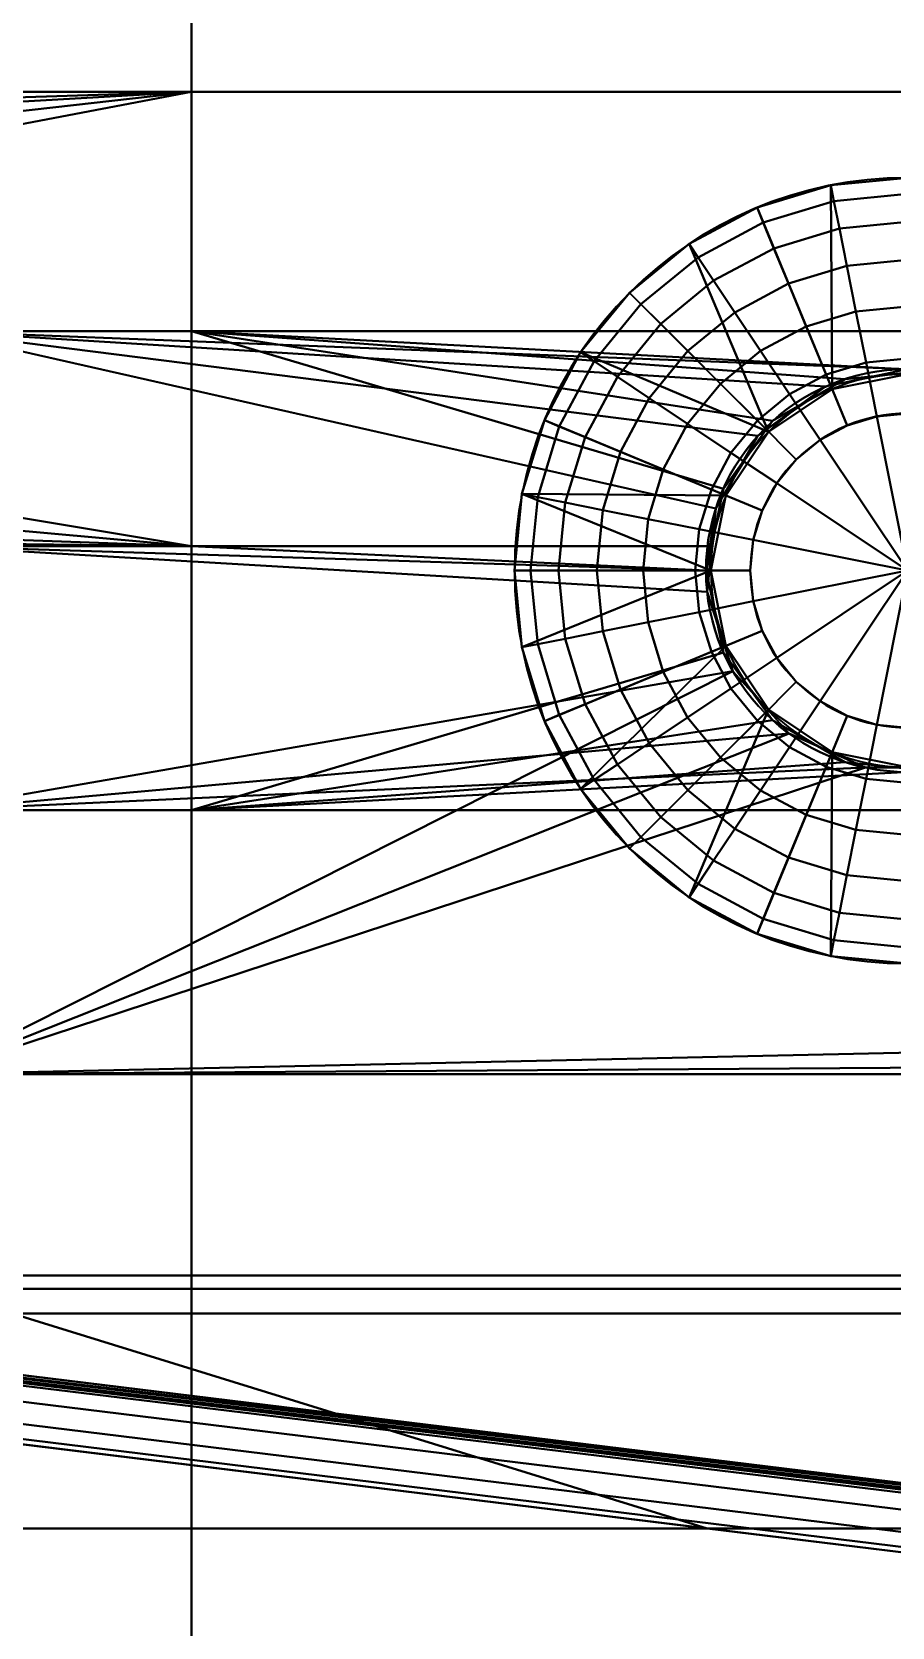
# Model space of a CAD drawing. Header units: millimetres. Extents: x 516 to 946, y 0 to 190.
# Drawn here: x 638.16 to 646.92, y 153.1 to 169.33 of the extents above; entities that cross this region are included whole.
import ezdxf

# ---------------------------------------------------------------- set-up
doc = ezdxf.new("R2010")
doc.units = ezdxf.units.MM
doc.layers.add('1', color=7, linetype='Continuous', true_color=0xffffff)

# ---------------------------------------------------------------- blocks, each defined once
blk = doc.blocks.new('UG_SURFACE_001')
at = {"layer": '1', "color": 252, "linetype": 'Continuous', "lineweight": 35}
for points in [[(124.23677, 171.163097, 3.5), (101.811022, 171.163097, 3.5), (101.811022, 168.725714, 3.5), (124.23677, 168.725714, 3.5)], [(124.23677, 168.725714, 1.5), (101.811022, 168.725714, 1.5), (101.811022, 171.163097, 1.5), (124.23677, 171.163097, 1.5)], [(141.220301, 171.163097, 3.5), (124.23677, 171.163097, 3.5), (124.23677, 168.725714, 3.5), (141.220301, 168.725714, 3.5)], [(141.220301, 168.725714, 1.5), (124.23677, 168.725714, 1.5), (124.23677, 171.163097, 1.5), (141.220301, 171.163097, 1.5)], [(111.886904, 168.327093, 3.5), (124.23677, 168.725714, 3.5), (101.811022, 168.725714, 3.5)], [(101.811022, 168.725714, 1.5), (124.23677, 168.725714, 1.5), (111.886904, 168.327093, 1.5)], [(124.23677, 168.725714, 3.5), (111.886904, 168.327093, 3.5), (112.697624, 168.063685, 3.5)], [(112.697624, 168.063685, 1.5), (111.886904, 168.327093, 1.5), (124.23677, 168.725714, 1.5)], [(112.697624, 168.063685, 3.5), (113.331109, 167.493284, 3.5), (124.23677, 168.725714, 3.5)], [(124.23677, 168.725714, 1.5), (113.331109, 167.493284, 1.5), (112.697624, 168.063685, 1.5)], [(124.23677, 168.725714, 3.5), (113.331109, 167.493284, 3.5), (113.677822, 166.714549, 3.5)], [(113.677822, 166.714549, 1.5), (113.331109, 167.493284, 1.5), (124.23677, 168.725714, 1.5)], [(113.677822, 166.714549, 3.5), (113.677822, 166.288331, 3.5), (124.23677, 166.288331, 3.5), (124.23677, 168.725714, 3.5)], [(124.23677, 168.725714, 1.5), (124.23677, 166.288331, 1.5), (113.722622, 166.288331, 1.5), (113.677822, 166.714549, 1.5)], [(141.220301, 168.725714, 3.5), (124.23677, 168.725714, 3.5), (124.23677, 166.288331, 3.5), (141.220301, 166.288331, 3.5)], [(141.220301, 166.288331, 1.5), (124.23677, 166.288331, 1.5), (124.23677, 168.725714, 1.5), (141.220301, 168.725714, 1.5)], [(124.23677, 164.100945, 3.5), (124.23677, 166.288331, 3.5), (113.677822, 166.288331, 3.5), (113.677822, 165.862113, 3.5)], [(113.677822, 165.862113, 1.5), (113.722622, 166.288331, 1.5), (124.23677, 166.288331, 1.5), (124.23677, 164.100945, 1.5)], [(124.23677, 166.288331, 3.5), (130.890056, 165.800601, 3.5), (131.737828, 165.88971, 3.5)], [(124.23677, 166.288331, 3.5), (130.151823, 165.374383, 3.5), (130.890056, 165.800601, 3.5)], [(124.23677, 166.288331, 3.5), (124.23677, 164.100945, 3.5), (129.52669, 164.100945, 3.5), (129.650772, 164.684743, 3.5)], [(129.650772, 164.684743, 3.5), (130.151823, 165.374383, 3.5), (124.23677, 166.288331, 3.5)], [(131.737828, 165.88971, 3.5), (141.220301, 166.288331, 3.5), (124.23677, 166.288331, 3.5)], [(124.23677, 166.288331, 1.5), (141.220301, 166.288331, 1.5), (131.737828, 165.88971, 1.5)], [(124.23677, 166.288331, 1.5), (130.151823, 165.374383, 1.5), (129.650772, 164.684743, 1.5)], [(131.737828, 165.88971, 1.5), (130.890056, 165.800601, 1.5), (124.23677, 166.288331, 1.5)], [(130.890056, 165.800601, 1.5), (130.151823, 165.374383, 1.5), (124.23677, 166.288331, 1.5)], [(129.650772, 164.684743, 1.5), (129.52669, 164.100945, 1.5), (124.23677, 164.100945, 1.5), (124.23677, 166.288331, 1.5)], [(124.23677, 164.100945, 3.5), (113.677822, 165.862113, 3.5), (113.331109, 165.083364, 3.5)], [(124.23677, 164.100945, 1.5), (113.331109, 165.083364, 1.5), (113.677822, 165.862113, 1.5)], [(130.890056, 165.800601, 1.5), (130.890056, 165.800601, 3.5), (130.151823, 165.374383, 3.5), (130.151823, 165.374383, 1.5)], [(131.737828, 165.88971, 1.5), (131.737828, 165.88971, 3.5), (130.890056, 165.800601, 3.5), (130.890056, 165.800601, 1.5)], [(130.151823, 165.374383, 1.5), (130.151823, 165.374383, 3.5), (129.650772, 164.684743, 3.5), (129.650772, 164.684743, 1.5)], [(124.23677, 164.100945, 3.5), (113.331109, 165.083364, 3.5), (112.697624, 164.512977, 3.5)], [(112.697624, 164.512977, 1.5), (113.331109, 165.083364, 1.5), (124.23677, 164.100945, 1.5)], [(129.52669, 164.100945, 1.5), (129.650772, 164.684743, 1.5), (129.650772, 164.684743, 3.5), (129.52669, 164.100945, 3.5)], [(112.697624, 164.512977, 3.5), (111.886904, 164.249554, 3.5), (124.23677, 164.100945, 3.5)], [(124.23677, 164.100945, 1.5), (111.886904, 164.249554, 1.5), (112.697624, 164.512977, 1.5)], [(101.811022, 164.100945, 3.5), (124.23677, 164.100945, 3.5), (111.886904, 164.249554, 3.5)], [(111.886904, 164.249554, 1.5), (124.23677, 164.100945, 1.5), (101.811022, 164.100945, 1.5)], [(124.23677, 164.100945, 3.5), (101.811022, 164.100945, 3.5), (101.811022, 161.41355, 3.5), (124.23677, 161.41355, 3.5)], [(124.23677, 161.41355, 1.5), (101.811022, 161.41355, 1.5), (101.811022, 164.100945, 1.5), (124.23677, 164.100945, 1.5)], [(124.23677, 164.100945, 3.5), (124.23677, 161.41355, 3.5), (129.650772, 163.017124, 3.5), (129.473552, 163.850933, 3.5)], [(129.473552, 163.850933, 3.5), (129.52669, 164.100945, 3.5), (124.23677, 164.100945, 3.5)], [(124.23677, 164.100945, 1.5), (129.52669, 164.100945, 1.5), (129.473552, 163.850933, 1.5)], [(129.473552, 163.850933, 1.5), (129.650772, 163.017124, 1.5), (124.23677, 161.41355, 1.5), (124.23677, 164.100945, 1.5)], [(129.52669, 164.100945, 3.5), (129.473552, 163.850933, 3.5), (129.473552, 163.850933, 1.5), (129.52669, 164.100945, 1.5)], [(129.473552, 163.850933, 1.5), (129.473552, 163.850933, 3.5), (129.650772, 163.017124, 3.5), (129.650772, 163.017124, 1.5)], [(130.151823, 162.327498, 3.5), (129.650772, 163.017124, 3.5), (124.23677, 161.41355, 3.5)], [(124.23677, 161.41355, 1.5), (129.650772, 163.017124, 1.5), (130.151823, 162.327498, 1.5)], [(129.650772, 163.017124, 1.5), (129.650772, 163.017124, 3.5), (130.151823, 162.327498, 3.5), (130.151823, 162.327498, 1.5)], [(130.890056, 161.90128, 3.5), (130.151823, 162.327498, 3.5), (124.23677, 161.41355, 3.5)], [(124.23677, 161.41355, 1.5), (130.151823, 162.327498, 1.5), (130.890056, 161.90128, 1.5)], [(130.151823, 162.327498, 1.5), (130.151823, 162.327498, 3.5), (130.890056, 161.90128, 3.5), (130.890056, 161.90128, 1.5)], [(131.737828, 161.812171, 3.5), (130.890056, 161.90128, 3.5), (124.23677, 161.41355, 3.5)], [(124.23677, 161.41355, 1.5), (130.890056, 161.90128, 1.5), (131.737828, 161.812171, 1.5)], [(130.890056, 161.90128, 1.5), (130.890056, 161.90128, 3.5), (131.737828, 161.812171, 3.5), (131.737828, 161.812171, 1.5)], [(124.23677, 161.41355, 3.5), (141.220301, 161.41355, 3.5), (131.737828, 161.812171, 3.5)], [(131.737828, 161.812171, 1.5), (141.220301, 161.41355, 1.5), (124.23677, 161.41355, 1.5)], [(124.23677, 161.41355, 3.5), (101.811022, 161.41355, 3.5), (101.811022, 156.675711, 3.5), (124.23677, 156.675711, 3.5)], [(124.23677, 156.675711, 1.5), (101.811022, 156.675711, 1.5), (101.811022, 161.41355, 1.5), (124.23677, 161.41355, 1.5)], [(141.220301, 161.41355, 3.5), (124.23677, 161.41355, 3.5), (124.23677, 156.675711, 3.5), (141.220301, 156.675711, 3.5)], [(141.220301, 156.675711, 1.5), (124.23677, 156.675711, 1.5), (124.23677, 161.41355, 1.5), (141.220301, 161.41355, 1.5)], [(124.23677, 156.675711, 3.5), (101.811022, 156.675711, 3.5), (101.811022, 156.288326, 3.5), (124.23677, 156.288326, 3.5)], [(124.23677, 156.288326, 1.5), (101.811022, 156.288326, 1.5), (101.811022, 156.675711, 1.5), (124.23677, 156.675711, 1.5)], [(141.220301, 156.675711, 3.5), (124.23677, 156.675711, 3.5), (124.23677, 156.288326, 3.5), (141.220301, 156.288326, 3.5)], [(141.220301, 156.288326, 1.5), (124.23677, 156.288326, 1.5), (124.23677, 156.675711, 1.5), (141.220301, 156.675711, 1.5)], [(124.23677, 156.288326, 3.5), (101.811022, 156.288326, 3.5), (101.811022, 154.101387, 3.5), (124.23677, 154.101387, 3.5)], [(124.23677, 154.101387, 1.5), (101.811022, 154.101387, 1.5), (101.811022, 156.288326, 1.5), (124.23677, 156.288326, 1.5)], [(141.220301, 156.288326, 3.5), (124.23677, 156.288326, 3.5), (124.23677, 154.101387, 3.5), (141.220301, 154.101387, 3.5)], [(141.220301, 154.101387, 1.5), (124.23677, 154.101387, 1.5), (124.23677, 156.288326, 1.5), (141.220301, 156.288326, 1.5)], [(124.23677, 154.101387, 3.5), (101.811022, 154.101387, 3.5), (101.811022, 151.664004, 3.5), (124.23677, 151.664004, 3.5)], [(124.23677, 151.664004, 1.5), (101.811022, 151.664004, 1.5), (101.811022, 154.101387, 1.5), (124.23677, 154.101387, 1.5)], [(141.220301, 154.101387, 3.5), (124.23677, 154.101387, 3.5), (124.23677, 151.664004, 3.5), (141.220301, 151.664004, 3.5)], [(141.220301, 151.664004, 1.5), (124.23677, 151.664004, 1.5), (124.23677, 154.101387, 1.5), (141.220301, 154.101387, 1.5)]]:
    blk.add_3dface(points, dxfattribs=at)
blk = doc.blocks.new('1стенка_MODEL')
at = {"layer": '1', "color": 252, "linetype": 'Continuous', "lineweight": 35}
blk.add_circle((131.523546, 163.850939, 1.5), 2.05, dxfattribs=at)
at = {"layer": '1', "color": 252, "linetype": 'Continuous', "lineweight": 35, "extrusion": (0, 0, -1)}
blk.add_circle((-131.523546, 163.850939, -3.5), 2.05, dxfattribs=at)
at = {"layer": '1', "color": 252, "linetype": 'Continuous', "lineweight": 35}
blk.add_blockref('UG_SURFACE_001', (0, 0), dxfattribs=at)
blk = doc.blocks.new('UG_SURFACE_002')
at = {"layer": '1', "color": 252, "linetype": 'Continuous', "lineweight": 35}
for points in [[(2.492546, 189.693958, 16.5), (181.150854, 167.757466, 3.5), (173.265159, 168.725714, 3.5)], [(173.265159, 168.725714, 3.5), (161.549926, 170.164168, 3.5), (2.492546, 189.693958, 16.5)], [(2.492546, 189.693958, 16.5), (201.001778, 165.320083, 3.5), (193.116084, 166.288331, 3.5)], [(193.116084, 166.288331, 3.5), (181.150854, 167.757466, 3.5), (2.492546, 189.693958, 16.5)], [(2.492546, 189.693958, 16.5), (220.852703, 162.882701, 3.5), (210.930929, 164.100945, 3.5)], [(210.930929, 164.100945, 3.5), (201.001778, 165.320083, 3.5), (2.492546, 189.693958, 16.5)], [(2.492546, 189.693958, 16.5), (254.704952, 158.726171, 3.5), (220.852703, 162.882701, 3.5)], [(254.704952, 158.726171, 3.5), (2.492546, 189.693958, 16.5), (7.492546, 189.08003, 21.500001), (414.399207, 139.11818, 21.500001)], [(7.492546, 187.785283, 21.500001), (414.242595, 137.84267, 21.500001), (414.399207, 139.11818, 21.500001), (7.492546, 189.08003, 21.500001)], [(414.242595, 137.84267, 21.500001), (7.489942, 187.724829, 21.497397), (7.488322, 187.517792, 21.440059)], [(414.242595, 137.84267, 21.500001), (7.492546, 187.785283, 21.500001), (7.489942, 187.724829, 21.497397)], [(2.492546, 187.540576, 6.734633), (419.101447, 136.387423, 6.734633), (419.120014, 136.538535, 7.5), (2.492546, 187.693954, 7.5)], [(413.8695, 137.183219, 20.8), (7.697187, 187.054902, 20.8), (2.492546, 187.693954, 7.5), (419.120014, 136.538535, 7.5)], [(2.492546, 187.103763, 6.085787), (419.048607, 135.957107, 6.085787), (419.101447, 136.387423, 6.734633), (2.492546, 187.540576, 6.734633)], [(414.188027, 137.579471, 21.446716), (7.488322, 187.517792, 21.440059), (7.487983, 187.474385, 21.428039)], [(414.188027, 137.579471, 21.446716), (7.487983, 187.474385, 21.428039), (7.521724, 187.286004, 21.291038)], [(7.488322, 187.517792, 21.440059), (414.188027, 137.579471, 21.446716), (414.242595, 137.84267, 21.500001)], [(414.097965, 137.36172, 21.294976), (7.521724, 187.286004, 21.291038), (7.526125, 187.261432, 21.273168)], [(7.521724, 187.286004, 21.291038), (414.097965, 137.36172, 21.294976), (414.188027, 137.579471, 21.446716)], [(414.097965, 137.36172, 21.294976), (7.526125, 187.261432, 21.273168), (7.594966, 187.123388, 21.066504)], [(2.492546, 186.450049, 5.652241), (418.969542, 135.313109, 5.652241), (419.048607, 135.957107, 6.085787), (2.492546, 187.103763, 6.085787)], [(413.986117, 137.222588, 21.067878), (7.594966, 187.123388, 21.066504), (7.599175, 187.114954, 21.053867)], [(7.594966, 187.123388, 21.066504), (413.986117, 137.222588, 21.067878), (414.097965, 137.36172, 21.294976)], [(7.599175, 187.114954, 21.053867), (7.697187, 187.054902, 20.8), (413.8695, 137.183219, 20.8)], [(413.8695, 137.183219, 20.8), (413.986117, 137.222588, 21.067878), (7.599175, 187.114954, 21.053867)], [(418.969542, 135.313109, 5.652241), (2.492546, 186.450049, 5.652241), (201.001778, 161.30507, 5.5), (220.852703, 158.867672, 5.5)], [(2.492546, 186.450049, 5.652241), (178.23121, 164.100945, 5.5), (200.118229, 161.41355, 5.5)], [(2.492546, 186.450049, 5.652241), (161.549926, 166.149139, 5.5), (178.23121, 164.100945, 5.5)], [(200.118229, 161.41355, 5.5), (201.001778, 161.30507, 5.5), (2.492546, 186.450049, 5.652241)], [(2.492546, 186.450049, 5.652241), (141.199008, 168.647915, 5.5), (160.41638, 166.288331, 5.5)], [(2.492546, 186.450049, 5.652241), (121.598087, 171.054617, 5.5), (140.565455, 168.725714, 5.5)], [(140.565455, 168.725714, 5.5), (141.199008, 168.647915, 5.5), (2.492546, 186.450049, 5.652241)], [(160.41638, 166.288331, 5.5), (161.549926, 166.149139, 5.5), (2.492546, 186.450049, 5.652241)], [(161.549926, 168.725714, 3.5), (121.598087, 168.725714, 3.5), (121.598087, 171.163097, 3.5), (153.414235, 171.163097, 3.5)], [(121.598087, 171.054617, 5.5), (121.598087, 168.725714, 5.5), (140.565455, 168.725714, 5.5)], [(411.854982, 119.865932, 5.446716), (7.670435, 169.493556, 5.446716), (7.557361, 169.278637, 5.294975), (411.920667, 119.629063, 5.294975)], [(7.670435, 169.493556, 5.446716), (141.199008, 153.368205, 5.5), (135.227636, 154.101387, 5.5)], [(135.227636, 154.101387, 5.5), (121.598087, 155.774891, 5.5), (7.670435, 169.493556, 5.446716)], [(7.670435, 169.493556, 5.446716), (155.07856, 151.664004, 5.5), (141.199008, 153.368205, 5.5)], [(7.670435, 169.493556, 5.446716), (172.89339, 149.476618, 5.5), (161.549926, 150.869414, 5.5)], [(161.549926, 150.869414, 5.5), (155.07856, 151.664004, 5.5), (7.670435, 169.493556, 5.446716)], [(7.670435, 169.493556, 5.446716), (411.854982, 119.865932, 5.446716), (216.667414, 144.101843, 5.5), (201.001778, 146.025345, 5.5)], [(201.001778, 146.025345, 5.5), (172.89339, 149.476618, 5.5), (7.670435, 169.493556, 5.446716)], [(411.920667, 119.629063, 5.294975), (7.557361, 169.278637, 5.294975), (7.481808, 169.135034, 5.067878), (411.964566, 119.470797, 5.067878)], [(411.964566, 119.470797, 5.067878), (7.481808, 169.135034, 5.067878), (7.455277, 169.084609, 4.8), (411.979973, 119.415216, 4.8)], [(7.455277, 169.084609, 4.8), (129.483774, 154.101387, 3.5), (149.334699, 151.664004, 3.5)], [(149.334699, 151.664004, 3.5), (161.549926, 150.164157, 3.5), (411.979973, 119.415216, 4.8), (7.455277, 169.084609, 4.8)], [(7.455277, 169.084609, 4.8), (121.598087, 155.069634, 3.5), (129.483774, 154.101387, 3.5)], [(121.598087, 168.725714, 3.5), (161.549926, 168.725714, 3.5), (161.549926, 166.288331, 3.5), (121.598087, 166.288331, 3.5)], [(140.565455, 168.725714, 5.5), (121.598087, 168.725714, 5.5), (121.598087, 166.288331, 5.5), (141.199008, 166.288331, 5.5)], [(121.598087, 166.288331, 3.5), (130.0001, 165.22266, 3.5), (129.573882, 164.484426, 3.5)], [(131.52355, 165.900946, 3.5), (121.598087, 166.288331, 3.5), (161.549926, 166.288331, 3.5)], [(121.598087, 166.288331, 3.5), (130.68974, 165.723711, 3.5), (130.0001, 165.22266, 3.5)], [(131.52355, 165.900946, 3.5), (130.68974, 165.723711, 3.5), (121.598087, 166.288331, 3.5)], [(129.573882, 164.484426, 3.5), (129.513144, 164.100945, 3.5), (121.598087, 164.100945, 3.5), (121.598087, 166.288331, 3.5)], [(121.598087, 166.288331, 5.5), (130.68974, 165.723711, 5.5), (131.52355, 165.900946, 5.5)], [(131.52355, 165.900946, 5.5), (141.199008, 166.288331, 5.5), (121.598087, 166.288331, 5.5)], [(121.598087, 166.288331, 5.5), (129.573882, 164.484426, 5.5), (130.0001, 165.22266, 5.5)], [(130.0001, 165.22266, 5.5), (130.68974, 165.723711, 5.5), (121.598087, 166.288331, 5.5)], [(121.598087, 166.288331, 5.5), (121.598087, 164.100945, 5.5), (129.533574, 164.100945, 5.5), (129.573882, 164.484426, 5.5)], [(131.52355, 165.900946, 3.5), (131.52355, 165.900946, 5.5), (130.68974, 165.723711, 5.5), (130.68974, 165.723711, 3.5)], [(130.68974, 165.723711, 3.5), (130.68974, 165.723711, 5.5), (130.0001, 165.22266, 5.5), (130.0001, 165.22266, 3.5)], [(130.0001, 165.22266, 3.5), (130.0001, 165.22266, 5.5), (129.573882, 164.484426, 5.5), (129.573882, 164.484426, 3.5)], [(129.533574, 164.100945, 5.5), (129.513144, 164.100945, 3.5), (129.573882, 164.484426, 3.5)], [(129.573882, 164.484426, 3.5), (129.573882, 164.484426, 5.5), (129.533574, 164.100945, 5.5)], [(121.598087, 164.100945, 3.5), (129.513144, 164.100945, 3.5), (129.473552, 163.850933, 3.5)], [(129.473552, 163.850933, 3.5), (129.484773, 163.636655, 3.5), (121.598087, 164.100945, 3.5)], [(129.484773, 163.636655, 3.5), (129.748195, 162.825942, 3.5), (121.598087, 158.726171, 3.5), (121.598087, 164.100945, 3.5)], [(129.748195, 162.825942, 5.5), (129.484773, 163.636655, 5.5), (121.598087, 164.100945, 5.5), (121.598087, 161.41355, 5.5)], [(129.484773, 163.636655, 5.5), (129.533574, 164.100945, 5.5), (121.598087, 164.100945, 5.5)], [(129.533574, 164.100945, 5.5), (129.484773, 163.636655, 5.5), (129.473552, 163.850933, 3.5)], [(129.473552, 163.850933, 3.5), (129.513144, 164.100945, 3.5), (129.533574, 164.100945, 5.5)], [(129.484773, 163.636655, 5.5), (129.484773, 163.636655, 3.5), (129.473552, 163.850933, 3.5)], [(129.484773, 163.636655, 3.5), (129.484773, 163.636655, 5.5), (129.748195, 162.825942, 5.5), (129.748195, 162.825942, 3.5)], [(129.748195, 162.825942, 3.5), (130.318582, 162.192449, 3.5), (121.598087, 158.726171, 3.5)], [(121.598087, 161.41355, 5.5), (130.318582, 162.192449, 5.5), (129.748195, 162.825942, 5.5)], [(129.748195, 162.825942, 3.5), (129.748195, 162.825942, 5.5), (130.318582, 162.192449, 5.5), (130.318582, 162.192449, 3.5)], [(121.598087, 158.726171, 3.5), (130.318582, 162.192449, 3.5), (131.097332, 161.845744, 3.5)], [(131.097332, 161.845744, 5.5), (130.318582, 162.192449, 5.5), (121.598087, 161.41355, 5.5)], [(130.318582, 162.192449, 3.5), (130.318582, 162.192449, 5.5), (131.097332, 161.845744, 5.5), (131.097332, 161.845744, 3.5)], [(131.097332, 161.845744, 3.5), (131.949767, 161.845744, 3.5), (149.875611, 159.350559, 3.5), (121.598087, 158.726171, 3.5)], [(121.598087, 161.41355, 5.5), (141.199008, 161.41355, 5.5), (131.949767, 161.845744, 5.5), (131.097332, 161.845744, 5.5)], [(131.097332, 161.845744, 3.5), (131.097332, 161.845744, 5.5), (131.949767, 161.845744, 5.5), (131.949767, 161.845744, 3.5)], [(141.199008, 156.538785, 5.5), (141.199008, 161.41355, 5.5), (121.598087, 161.41355, 5.5), (121.598087, 156.538785, 5.5)], [(121.598087, 158.726171, 3.5), (149.875611, 159.350559, 3.5), (150.844291, 158.919275, 3.5)], [(150.844291, 158.919275, 3.5), (151.904643, 158.919275, 3.5), (161.549926, 158.726171, 3.5), (121.598087, 158.726171, 3.5)], [(121.598087, 158.726171, 3.5), (161.549926, 158.726171, 3.5), (161.549926, 156.538785, 3.5), (121.598087, 156.538785, 3.5)], [(121.598087, 156.538785, 3.5), (161.549926, 156.538785, 3.5), (161.549926, 154.101387, 3.5), (129.483774, 154.101387, 3.5)], [(129.483774, 154.101387, 3.5), (121.598087, 155.069634, 3.5), (121.598087, 156.538785, 3.5)], [(141.199008, 156.538785, 5.5), (121.598087, 156.538785, 5.5), (121.598087, 155.774891, 5.5), (135.227636, 154.101387, 5.5)], [(129.483774, 154.101387, 3.5), (161.549926, 154.101387, 3.5), (161.549926, 151.664004, 3.5), (149.334699, 151.664004, 3.5)]]:
    blk.add_3dface(points, dxfattribs=at)
blk = doc.blocks.new('3пояс_верхний_MODEL')
at = {"layer": '1', "color": 252, "linetype": 'Continuous', "lineweight": 35}
for p, q in [((7.803815, 169.747069, 5.5), (411.7775, 120.145337, 5.5)), ((411.97998, 119.415219, 4.8), (7.455277, 169.084607, 4.8)), ((411.97998, 119.415219, 3.5), (7.455277, 169.084607, 3.5))]:
    blk.add_line(p, q, dxfattribs=at)
at = {"layer": '1', "color": 252, "linetype": 'Continuous', "lineweight": 35, "extrusion": (2.9583e-16, 2.53862e-15, -1)}
blk.add_circle((-131.523546, 163.850939, -5.5), 2.05, dxfattribs=at)
at = {"layer": '1', "color": 252, "linetype": 'Continuous', "lineweight": 35, "extrusion": (0, 0, -1)}
blk.add_circle((-131.523546, 163.850939, -3.5), 2.05, dxfattribs=at)
at = {"layer": '1', "color": 252, "linetype": 'Continuous', "lineweight": 35}
blk.add_blockref('UG_SURFACE_002', (0, 0), dxfattribs=at)
blk = doc.blocks.new('UG_SURFACE_006')
at = {"layer": '1', "color": 252, "linetype": 'Continuous', "lineweight": 35}
for points in [[(-0.748161, 3.761258, -0.53909), (-1.46757, 3.543028, -0.53909), (-1.530734, 3.695518), (-0.780361, 3.923141)], [(-0.780361, 3.923141), (-1.530734, 3.695518), (-0.765367, 1.847759)], [(-0.765367, 1.847759, 4), (-1.530734, 3.695518, 4), (-0.780361, 3.923141, 4)], [(-0.780361, 3.923141, 4), (-1.530734, 3.695518, 4), (-1.46757, 3.543028, 4.53909), (-0.748161, 3.761258, 4.53909)], [(0, 3.834946, -0.53909), (-0.748161, 3.761258, -0.53909), (-0.780361, 3.923141), (0, 4)], [(-0.765367, 1.847759), (0, 2), (0, 4), (-0.780361, 3.923141)], [(-0.780361, 3.923141, 4), (0, 4, 4), (0, 2, 4), (-0.765367, 1.847759, 4)], [(0, 4, 4), (-0.780361, 3.923141, 4), (-0.748161, 3.761258, 4.53909), (0, 3.834946, 4.53909)], [(-0.692681, 3.482345, -1.025907), (-1.358744, 3.280297, -1.025907), (-1.46757, 3.543028, -0.53909), (-0.748161, 3.761258, -0.53909)], [(-0.748161, 3.761258, 4.53909), (-1.46757, 3.543028, 4.53909), (-1.358744, 3.280297, 5.025907), (-0.692681, 3.482345, 5.025907)], [(0, 3.550568, -1.025907), (-0.692681, 3.482345, -1.025907), (-0.748161, 3.761258, -0.53909), (0, 3.834946, -0.53909)], [(0, 3.834946, 4.53909), (-0.748161, 3.761258, 4.53909), (-0.692681, 3.482345, 5.025907), (0, 3.550568, 5.025907)], [(-1.46757, 3.543028, -0.53909), (-2.130582, 3.188641, -0.53909), (-2.222281, 3.325878), (-1.530734, 3.695518)], [(-1.414214, 1.414214), (-0.765367, 1.847759), (-1.530734, 3.695518), (-2.222281, 3.325878)], [(-2.222281, 3.325878, 4), (-1.530734, 3.695518, 4), (-0.765367, 1.847759, 4), (-1.414214, 1.414214, 4)], [(-1.530734, 3.695518, 4), (-2.222281, 3.325878, 4), (-2.130582, 3.188641, 4.53909), (-1.46757, 3.543028, 4.53909)], [(-1.358744, 3.280297, -1.025907), (-1.97259, 2.952189, -1.025907), (-2.130582, 3.188641, -0.53909), (-1.46757, 3.543028, -0.53909)], [(-1.46757, 3.543028, 4.53909), (-2.130582, 3.188641, 4.53909), (-1.97259, 2.952189, 5.025907), (-1.358744, 3.280297, 5.025907)], [(-0.616885, 3.101292, -1.43446), (-1.210064, 2.921353, -1.43446), (-1.358744, 3.280297, -1.025907), (-0.692681, 3.482345, -1.025907)], [(-0.692681, 3.482345, 5.025907), (-1.358744, 3.280297, 5.025907), (-1.210064, 2.921353, 5.43446), (-0.616885, 3.101292, 5.43446)], [(0, 3.16205, -1.43446), (-0.616885, 3.101292, -1.43446), (-0.692681, 3.482345, -1.025907), (0, 3.550568, -1.025907)], [(0, 3.550568, 5.025907), (-0.692681, 3.482345, 5.025907), (-0.616885, 3.101292, 5.43446), (0, 3.16205, 5.43446)], [(-2.130582, 3.188641, -0.53909), (-2.711716, 2.711716, -0.53909), (-2.828427, 2.828427), (-2.222281, 3.325878)], [(-2.222281, 3.325878), (-2.828427, 2.828427), (-1.414214, 1.414214)], [(-1.414214, 1.414214, 4), (-2.828427, 2.828427, 4), (-2.222281, 3.325878, 4)], [(-2.222281, 3.325878, 4), (-2.828427, 2.828427, 4), (-2.711716, 2.711716, 4.53909), (-2.130582, 3.188641, 4.53909)], [(-1.210064, 2.921353, -1.43446), (-1.756741, 2.629149, -1.43446), (-1.97259, 2.952189, -1.025907), (-1.358744, 3.280297, -1.025907)], [(-1.358744, 3.280297, 5.025907), (-1.97259, 2.952189, 5.025907), (-1.756741, 2.629149, 5.43446), (-1.210064, 2.921353, 5.43446)], [(-1.97259, 2.952189, -1.025907), (-2.510631, 2.510631, -1.025907), (-2.711716, 2.711716, -0.53909), (-2.130582, 3.188641, -0.53909)], [(-2.130582, 3.188641, 4.53909), (-2.711716, 2.711716, 4.53909), (-2.510631, 2.510631, 5.025907), (-1.97259, 2.952189, 5.025907)], [(-0.524819, 2.638444, -1.742935), (-1.02947, 2.48536, -1.742935), (-1.210064, 2.921353, -1.43446), (-0.616885, 3.101292, -1.43446)], [(-0.616885, 3.101292, 5.43446), (-1.210064, 2.921353, 5.43446), (-1.02947, 2.48536, 5.742935), (-0.524819, 2.638444, 5.742935)], [(0, 2.690134, -1.742935), (-0.524819, 2.638444, -1.742935), (-0.616885, 3.101292, -1.43446), (0, 3.16205, -1.43446)], [(0, 3.16205, 5.43446), (-0.616885, 3.101292, 5.43446), (-0.524819, 2.638444, 5.742935), (0, 2.690134, 5.742935)], [(-1.756741, 2.629149, -1.43446), (-2.235907, 2.235907, -1.43446), (-2.510631, 2.510631, -1.025907), (-1.97259, 2.952189, -1.025907)], [(-1.97259, 2.952189, 5.025907), (-2.510631, 2.510631, 5.025907), (-2.235907, 2.235907, 5.43446), (-1.756741, 2.629149, 5.43446)], [(-2.711716, 2.711716, -0.53909), (-3.188641, 2.130582, -0.53909), (-3.325878, 2.222281), (-2.828427, 2.828427)], [(-1.414214, 1.414214), (-2.828427, 2.828427), (-3.325878, 2.222281)], [(-3.325878, 2.222281, 4), (-2.828427, 2.828427, 4), (-1.414214, 1.414214, 4)], [(-2.828427, 2.828427, 4), (-3.325878, 2.222281, 4), (-3.188641, 2.130582, 4.53909), (-2.711716, 2.711716, 4.53909)], [(-1.02947, 2.48536, -1.742935), (-1.494559, 2.236765, -1.742935), (-1.756741, 2.629149, -1.43446), (-1.210064, 2.921353, -1.43446)], [(-1.210064, 2.921353, 5.43446), (-1.756741, 2.629149, 5.43446), (-1.494559, 2.236765, 5.742935), (-1.02947, 2.48536, 5.742935)], [(-2.510631, 2.510631, -1.025907), (-2.952189, 1.97259, -1.025907), (-3.188641, 2.130582, -0.53909), (-2.711716, 2.711716, -0.53909)], [(-2.711716, 2.711716, 4.53909), (-3.188641, 2.130582, 4.53909), (-2.952189, 1.97259, 5.025907), (-2.510631, 2.510631, 5.025907)], [(-1.494559, 2.236765, -1.742935), (-1.902212, 1.902212, -1.742935), (-2.235907, 2.235907, -1.43446), (-1.756741, 2.629149, -1.43446)], [(-1.756741, 2.629149, 5.43446), (-2.235907, 2.235907, 5.43446), (-1.902212, 1.902212, 5.742935), (-1.494559, 2.236765, 5.742935)], [(-0.421398, 2.118513, -1.934864), (-0.826603, 1.995595, -1.934864), (-1.02947, 2.48536, -1.742935), (-0.524819, 2.638444, -1.742935)], [(-0.524819, 2.638444, 5.742935), (-1.02947, 2.48536, 5.742935), (-0.826603, 1.995595, 5.934864), (-0.421398, 2.118513, 5.934864)], [(0, 2.160017, -1.934864), (-0.421398, 2.118513, -1.934864), (-0.524819, 2.638444, -1.742935), (0, 2.690134, -1.742935)], [(0, 2.690134, 5.742935), (-0.524819, 2.638444, 5.742935), (-0.421398, 2.118513, 5.934864), (0, 2.160017, 5.934864)], [(-2.235907, 2.235907, -1.43446), (-2.629149, 1.756741, -1.43446), (-2.952189, 1.97259, -1.025907), (-2.510631, 2.510631, -1.025907)], [(-2.510631, 2.510631, 5.025907), (-2.952189, 1.97259, 5.025907), (-2.629149, 1.756741, 5.43446), (-2.235907, 2.235907, 5.43446)], [(-0.826603, 1.995595, -1.934864), (-1.200041, 1.795988, -1.934864), (-1.494559, 2.236765, -1.742935), (-1.02947, 2.48536, -1.742935)], [(-1.02947, 2.48536, 5.742935), (-1.494559, 2.236765, 5.742935), (-1.200041, 1.795988, 5.934864), (-0.826603, 1.995595, 5.934864)], [(-3.188641, 2.130582, -0.53909), (-3.543028, 1.46757, -0.53909), (-3.695518, 1.530734), (-3.325878, 2.222281)], [(-3.325878, 2.222281), (-3.695518, 1.530734), (-1.847759, 0.765367), (-1.414214, 1.414214)], [(-1.414214, 1.414214, 4), (-1.847759, 0.765367, 4), (-3.695518, 1.530734, 4), (-3.325878, 2.222281, 4)], [(-3.325878, 2.222281, 4), (-3.695518, 1.530734, 4), (-3.543028, 1.46757, 4.53909), (-3.188641, 2.130582, 4.53909)], [(-2.952189, 1.97259, -1.025907), (-3.280297, 1.358744, -1.025907), (-3.543028, 1.46757, -0.53909), (-3.188641, 2.130582, -0.53909)], [(-3.188641, 2.130582, 4.53909), (-3.543028, 1.46757, 4.53909), (-3.280297, 1.358744, 5.025907), (-2.952189, 1.97259, 5.025907)], [(-1.902212, 1.902212, -1.742935), (-2.236765, 1.494559, -1.742935), (-2.629149, 1.756741, -1.43446), (-2.235907, 2.235907, -1.43446)], [(-2.235907, 2.235907, 5.43446), (-2.629149, 1.756741, 5.43446), (-2.236765, 1.494559, 5.742935), (-1.902212, 1.902212, 5.742935)], [(-1.200041, 1.795988, -1.934864), (-1.527363, 1.527363, -1.934864), (-1.902212, 1.902212, -1.742935), (-1.494559, 2.236765, -1.742935)], [(-1.494559, 2.236765, 5.742935), (-1.902212, 1.902212, 5.742935), (-1.527363, 1.527363, 5.934864), (-1.200041, 1.795988, 5.934864)], [(-0.312145, 1.569256, -2), (-0.612293, 1.478207, -2), (-0.826603, 1.995595, -1.934864), (-0.421398, 2.118513, -1.934864)], [(-0.421398, 2.118513, 5.934864), (-0.826603, 1.995595, 5.934864), (-0.612293, 1.478207, 6), (-0.312145, 1.569256, 6)], [(0, 1.6, -2), (-0.312145, 1.569256, -2), (-0.421398, 2.118513, -1.934864), (0, 2.160017, -1.934864)], [(0, 2.160017, 5.934864), (-0.421398, 2.118513, 5.934864), (-0.312145, 1.569256, 6), (0, 1.6, 6)], [(-2.629149, 1.756741, -1.43446), (-2.921353, 1.210064, -1.43446), (-3.280297, 1.358744, -1.025907), (-2.952189, 1.97259, -1.025907)], [(-2.952189, 1.97259, 5.025907), (-3.280297, 1.358744, 5.025907), (-2.921353, 1.210064, 5.43446), (-2.629149, 1.756741, 5.43446)], [(-0.612293, 1.478207, -2), (-0.888912, 1.330351, -2), (-1.200041, 1.795988, -1.934864), (-0.826603, 1.995595, -1.934864)], [(-0.826603, 1.995595, 5.934864), (-1.200041, 1.795988, 5.934864), (-0.888912, 1.330351, 6), (-0.612293, 1.478207, 6)], [(-0.765367, 1.847759), (-0.765367, 1.847759, 4), (0, 2, 4), (0, 2)], [(-1.527363, 1.527363, -1.934864), (-1.795988, 1.200041, -1.934864), (-2.236765, 1.494559, -1.742935), (-1.902212, 1.902212, -1.742935)], [(-1.902212, 1.902212, 5.742935), (-2.236765, 1.494559, 5.742935), (-1.795988, 1.200041, 5.934864), (-1.527363, 1.527363, 5.934864)], [(-0.888912, 1.330351, -2), (-1.131371, 1.131371, -2), (-1.527363, 1.527363, -1.934864), (-1.200041, 1.795988, -1.934864)], [(-1.200041, 1.795988, 5.934864), (-1.527363, 1.527363, 5.934864), (-1.131371, 1.131371, 6), (-0.888912, 1.330351, 6)], [(-1.414214, 1.414214), (-1.414214, 1.414214, 4), (-0.765367, 1.847759, 4), (-0.765367, 1.847759)], [(-2.236765, 1.494559, -1.742935), (-2.48536, 1.02947, -1.742935), (-2.921353, 1.210064, -1.43446), (-2.629149, 1.756741, -1.43446)], [(-2.629149, 1.756741, 5.43446), (-2.921353, 1.210064, 5.43446), (-2.48536, 1.02947, 5.742935), (-2.236765, 1.494559, 5.742935)], [(-3.543028, 1.46757, -0.53909), (-3.761258, 0.748161, -0.53909), (-3.923141, 0.780361), (-3.695518, 1.530734)], [(-1.847759, 0.765367), (-3.695518, 1.530734), (-3.923141, 0.780361)], [(-3.923141, 0.780361, 4), (-3.695518, 1.530734, 4), (-1.847759, 0.765367, 4), (-2, 0, 4)], [(-3.695518, 1.530734, 4), (-3.923141, 0.780361, 4), (-3.761258, 0.748161, 4.53909), (-3.543028, 1.46757, 4.53909)], [(-3.280297, 1.358744, -1.025907), (-3.482345, 0.692681, -1.025907), (-3.761258, 0.748161, -0.53909), (-3.543028, 1.46757, -0.53909)], [(-3.543028, 1.46757, 4.53909), (-3.761258, 0.748161, 4.53909), (-3.482345, 0.692681, 5.025907), (-3.280297, 1.358744, 5.025907)], [(-1.795988, 1.200041, -1.934864), (-1.995595, 0.826603, -1.934864), (-2.48536, 1.02947, -1.742935), (-2.236765, 1.494559, -1.742935)], [(-2.236765, 1.494559, 5.742935), (-2.48536, 1.02947, 5.742935), (-1.995595, 0.826603, 5.934864), (-1.795988, 1.200041, 5.934864)], [(-1.131371, 1.131371, -2), (-1.330351, 0.888912, -2), (-1.795988, 1.200041, -1.934864), (-1.527363, 1.527363, -1.934864)], [(-1.527363, 1.527363, 5.934864), (-1.795988, 1.200041, 5.934864), (-1.330351, 0.888912, 6), (-1.131371, 1.131371, 6)], [(-0.888912, 1.330351, -2), (-0.612293, 1.478207, -2), (-0.312145, 1.569256, -2), (0, 0, -2)], [(-0.312145, 1.569256, 6), (-0.612293, 1.478207, 6), (-0.888912, 1.330351, 6), (0, 0, 6)], [(-0.312145, 1.569256, -2), (0, 1.6, -2), (0.312145, 1.569256, -2), (0, 0, -2)], [(0.312145, 1.569256, 6), (0, 1.6, 6), (-0.312145, 1.569256, 6), (0, 0, 6)], [(-2.921353, 1.210064, -1.43446), (-3.101292, 0.616885, -1.43446), (-3.482345, 0.692681, -1.025907), (-3.280297, 1.358744, -1.025907)], [(-3.280297, 1.358744, 5.025907), (-3.482345, 0.692681, 5.025907), (-3.101292, 0.616885, 5.43446), (-2.921353, 1.210064, 5.43446)], [(-1.847759, 0.765367), (-1.847759, 0.765367, 4), (-1.414214, 1.414214, 4), (-1.414214, 1.414214)], [(-1.330351, 0.888912, -2), (-1.131371, 1.131371, -2), (-0.888912, 1.330351, -2), (0, 0, -2)], [(-0.888912, 1.330351, 6), (-1.131371, 1.131371, 6), (-1.330351, 0.888912, 6), (0, 0, 6)], [(-2.48536, 1.02947, -1.742935), (-2.638444, 0.524819, -1.742935), (-3.101292, 0.616885, -1.43446), (-2.921353, 1.210064, -1.43446)], [(-2.921353, 1.210064, 5.43446), (-3.101292, 0.616885, 5.43446), (-2.638444, 0.524819, 5.742935), (-2.48536, 1.02947, 5.742935)], [(-1.330351, 0.888912, -2), (-1.478207, 0.612293, -2), (-1.995595, 0.826603, -1.934864), (-1.795988, 1.200041, -1.934864)], [(-1.795988, 1.200041, 5.934864), (-1.995595, 0.826603, 5.934864), (-1.478207, 0.612293, 6), (-1.330351, 0.888912, 6)], [(-1.995595, 0.826603, -1.934864), (-2.118513, 0.421398, -1.934864), (-2.638444, 0.524819, -1.742935), (-2.48536, 1.02947, -1.742935)], [(-2.48536, 1.02947, 5.742935), (-2.638444, 0.524819, 5.742935), (-2.118513, 0.421398, 5.934864), (-1.995595, 0.826603, 5.934864)], [(-1.478207, 0.612293, -2), (-1.569256, 0.312145, -2), (-2.118513, 0.421398, -1.934864), (-1.995595, 0.826603, -1.934864)], [(-1.995595, 0.826603, 5.934864), (-2.118513, 0.421398, 5.934864), (-1.569256, 0.312145, 6), (-1.478207, 0.612293, 6)], [(0, 0, -2), (-1.569256, 0.312145, -2), (-1.478207, 0.612293, -2), (-1.330351, 0.888912, -2)], [(-1.330351, 0.888912, 6), (-1.478207, 0.612293, 6), (-1.569256, 0.312145, 6), (0, 0, 6)], [(-3.761258, 0.748161, -0.53909), (-3.834946, 0, -0.53909), (-4, 0), (-3.923141, 0.780361)], [(-3.923141, 0.780361), (-4, 0), (-2, 0), (-1.847759, 0.765367)], [(-2, 0, 4), (-4, 0, 4), (-3.923141, 0.780361, 4)], [(-3.923141, 0.780361, 4), (-4, 0, 4), (-3.834946, 0, 4.53909), (-3.761258, 0.748161, 4.53909)], [(-3.482345, 0.692681, -1.025907), (-3.550568, 0, -1.025907), (-3.834946, 0, -0.53909), (-3.761258, 0.748161, -0.53909)], [(-3.761258, 0.748161, 4.53909), (-3.834946, 0, 4.53909), (-3.550568, 0, 5.025907), (-3.482345, 0.692681, 5.025907)], [(-3.101292, 0.616885, -1.43446), (-3.16205, 0, -1.43446), (-3.550568, 0, -1.025907), (-3.482345, 0.692681, -1.025907)], [(-3.482345, 0.692681, 5.025907), (-3.550568, 0, 5.025907), (-3.16205, 0, 5.43446), (-3.101292, 0.616885, 5.43446)], [(-2, 0), (-2, 0, 4), (-1.847759, 0.765367, 4), (-1.847759, 0.765367)], [(-2.638444, 0.524819, -1.742935), (-2.690134, 0, -1.742935), (-3.16205, 0, -1.43446), (-3.101292, 0.616885, -1.43446)], [(-3.101292, 0.616885, 5.43446), (-3.16205, 0, 5.43446), (-2.690134, 0, 5.742935), (-2.638444, 0.524819, 5.742935)], [(-2.118513, 0.421398, -1.934864), (-2.160017, 0, -1.934864), (-2.690134, 0, -1.742935), (-2.638444, 0.524819, -1.742935)], [(-2.638444, 0.524819, 5.742935), (-2.690134, 0, 5.742935), (-2.160017, 0, 5.934864), (-2.118513, 0.421398, 5.934864)], [(-1.569256, 0.312145, -2), (-1.6, 0, -2), (-2.160017, 0, -1.934864), (-2.118513, 0.421398, -1.934864)], [(-2.118513, 0.421398, 5.934864), (-2.160017, 0, 5.934864), (-1.6, 0, 6), (-1.569256, 0.312145, 6)], [(-1.569256, -0.312145, -2), (-1.6, 0, -2), (-1.569256, 0.312145, -2), (0, 0, -2)], [(-1.569256, 0.312145, 6), (-1.6, 0, 6), (-1.569256, -0.312145, 6), (0, 0, 6)], [(-3.834946, 0, -0.53909), (-3.761258, -0.748161, -0.53909), (-3.923141, -0.780361), (-4, 0)], [(-2, 0), (-4, 0), (-3.923141, -0.780361)], [(-3.923141, -0.780361, 4), (-4, 0, 4), (-2, 0, 4)], [(-4, 0, 4), (-3.923141, -0.780361, 4), (-3.761258, -0.748161, 4.53909), (-3.834946, 0, 4.53909)], [(-3.923141, -0.780361), (-3.695518, -1.530734), (-1.847759, -0.765367), (-2, 0)], [(-2, 0, 4), (-1.847759, -0.765367, 4), (-3.695518, -1.530734, 4), (-3.923141, -0.780361, 4)], [(-3.550568, 0, -1.025907), (-3.482345, -0.692681, -1.025907), (-3.761258, -0.748161, -0.53909), (-3.834946, 0, -0.53909)], [(-3.834946, 0, 4.53909), (-3.761258, -0.748161, 4.53909), (-3.482345, -0.692681, 5.025907), (-3.550568, 0, 5.025907)], [(-3.16205, 0, -1.43446), (-3.101292, -0.616885, -1.43446), (-3.482345, -0.692681, -1.025907), (-3.550568, 0, -1.025907)], [(-3.550568, 0, 5.025907), (-3.482345, -0.692681, 5.025907), (-3.101292, -0.616885, 5.43446), (-3.16205, 0, 5.43446)], [(-2.690134, 0, -1.742935), (-2.638444, -0.524819, -1.742935), (-3.101292, -0.616885, -1.43446), (-3.16205, 0, -1.43446)], [(-3.16205, 0, 5.43446), (-3.101292, -0.616885, 5.43446), (-2.638444, -0.524819, 5.742935), (-2.690134, 0, 5.742935)], [(-2.160017, 0, -1.934864), (-2.118513, -0.421398, -1.934864), (-2.638444, -0.524819, -1.742935), (-2.690134, 0, -1.742935)], [(-2.690134, 0, 5.742935), (-2.638444, -0.524819, 5.742935), (-2.118513, -0.421398, 5.934864), (-2.160017, 0, 5.934864)], [(-1.6, 0, -2), (-1.569256, -0.312145, -2), (-2.118513, -0.421398, -1.934864), (-2.160017, 0, -1.934864)], [(-2.160017, 0, 5.934864), (-2.118513, -0.421398, 5.934864), (-1.569256, -0.312145, 6), (-1.6, 0, 6)], [(-1.847759, -0.765367), (-1.847759, -0.765367, 4), (-2, 0, 4), (-2, 0)], [(-1.330351, -0.888912, -2), (-1.478207, -0.612293, -2), (-1.569256, -0.312145, -2), (0, 0, -2)], [(0, 0, 6), (-1.569256, -0.312145, 6), (-1.478207, -0.612293, 6), (-1.330351, -0.888912, 6)], [(-0.888912, -1.330351, -2), (-1.131371, -1.131371, -2), (-1.330351, -0.888912, -2), (0, 0, -2)], [(-1.330351, -0.888912, 6), (-1.131371, -1.131371, 6), (-0.888912, -1.330351, 6), (0, 0, 6)], [(-0.312145, -1.569256, -2), (-0.612293, -1.478207, -2), (-0.888912, -1.330351, -2), (0, 0, -2)], [(-0.888912, -1.330351, 6), (-0.612293, -1.478207, 6), (-0.312145, -1.569256, 6), (0, 0, 6)], [(0.312145, -1.569256, -2), (0, -1.6, -2), (-0.312145, -1.569256, -2), (0, 0, -2)], [(-0.312145, -1.569256, 6), (0, -1.6, 6), (0.312145, -1.569256, 6), (0, 0, 6)], [(-1.569256, -0.312145, -2), (-1.478207, -0.612293, -2), (-1.995595, -0.826603, -1.934864), (-2.118513, -0.421398, -1.934864)], [(-2.118513, -0.421398, 5.934864), (-1.995595, -0.826603, 5.934864), (-1.478207, -0.612293, 6), (-1.569256, -0.312145, 6)], [(-2.118513, -0.421398, -1.934864), (-1.995595, -0.826603, -1.934864), (-2.48536, -1.02947, -1.742935), (-2.638444, -0.524819, -1.742935)], [(-2.638444, -0.524819, 5.742935), (-2.48536, -1.02947, 5.742935), (-1.995595, -0.826603, 5.934864), (-2.118513, -0.421398, 5.934864)], [(-3.101292, -0.616885, -1.43446), (-2.921353, -1.210064, -1.43446), (-3.280297, -1.358744, -1.025907), (-3.482345, -0.692681, -1.025907)], [(-3.482345, -0.692681, 5.025907), (-3.280297, -1.358744, 5.025907), (-2.921353, -1.210064, 5.43446), (-3.101292, -0.616885, 5.43446)], [(-2.638444, -0.524819, -1.742935), (-2.48536, -1.02947, -1.742935), (-2.921353, -1.210064, -1.43446), (-3.101292, -0.616885, -1.43446)], [(-3.101292, -0.616885, 5.43446), (-2.921353, -1.210064, 5.43446), (-2.48536, -1.02947, 5.742935), (-2.638444, -0.524819, 5.742935)], [(-1.478207, -0.612293, -2), (-1.330351, -0.888912, -2), (-1.795988, -1.200041, -1.934864), (-1.995595, -0.826603, -1.934864)], [(-1.995595, -0.826603, 5.934864), (-1.795988, -1.200041, 5.934864), (-1.330351, -0.888912, 6), (-1.478207, -0.612293, 6)], [(-3.761258, -0.748161, -0.53909), (-3.543028, -1.46757, -0.53909), (-3.695518, -1.530734), (-3.923141, -0.780361)], [(-3.923141, -0.780361, 4), (-3.695518, -1.530734, 4), (-3.543028, -1.46757, 4.53909), (-3.761258, -0.748161, 4.53909)], [(-3.482345, -0.692681, -1.025907), (-3.280297, -1.358744, -1.025907), (-3.543028, -1.46757, -0.53909), (-3.761258, -0.748161, -0.53909)], [(-3.761258, -0.748161, 4.53909), (-3.543028, -1.46757, 4.53909), (-3.280297, -1.358744, 5.025907), (-3.482345, -0.692681, 5.025907)], [(-1.847759, -0.765367), (-3.695518, -1.530734), (-3.325878, -2.222281)], [(-3.325878, -2.222281, 4), (-3.695518, -1.530734, 4), (-1.847759, -0.765367, 4)], [(-3.325878, -2.222281), (-2.828427, -2.828427), (-1.414214, -1.414214), (-1.847759, -0.765367)], [(-1.847759, -0.765367, 4), (-1.414214, -1.414214, 4), (-2.828427, -2.828427, 4), (-3.325878, -2.222281, 4)], [(-1.414214, -1.414214), (-1.414214, -1.414214, 4), (-1.847759, -0.765367, 4), (-1.847759, -0.765367)], [(-1.995595, -0.826603, -1.934864), (-1.795988, -1.200041, -1.934864), (-2.236765, -1.494559, -1.742935), (-2.48536, -1.02947, -1.742935)], [(-2.48536, -1.02947, 5.742935), (-2.236765, -1.494559, 5.742935), (-1.795988, -1.200041, 5.934864), (-1.995595, -0.826603, 5.934864)], [(-1.330351, -0.888912, -2), (-1.131371, -1.131371, -2), (-1.527363, -1.527363, -1.934864), (-1.795988, -1.200041, -1.934864)], [(-1.795988, -1.200041, 5.934864), (-1.527363, -1.527363, 5.934864), (-1.131371, -1.131371, 6), (-1.330351, -0.888912, 6)], [(-2.48536, -1.02947, -1.742935), (-2.236765, -1.494559, -1.742935), (-2.629149, -1.756741, -1.43446), (-2.921353, -1.210064, -1.43446)], [(-2.921353, -1.210064, 5.43446), (-2.629149, -1.756741, 5.43446), (-2.236765, -1.494559, 5.742935), (-2.48536, -1.02947, 5.742935)], [(-1.131371, -1.131371, -2), (-0.888912, -1.330351, -2), (-1.200041, -1.795988, -1.934864), (-1.527363, -1.527363, -1.934864)], [(-1.527363, -1.527363, 5.934864), (-1.200041, -1.795988, 5.934864), (-0.888912, -1.330351, 6), (-1.131371, -1.131371, 6)], [(-2.921353, -1.210064, -1.43446), (-2.629149, -1.756741, -1.43446), (-2.952189, -1.97259, -1.025907), (-3.280297, -1.358744, -1.025907)], [(-3.280297, -1.358744, 5.025907), (-2.952189, -1.97259, 5.025907), (-2.629149, -1.756741, 5.43446), (-2.921353, -1.210064, 5.43446)], [(-1.795988, -1.200041, -1.934864), (-1.527363, -1.527363, -1.934864), (-1.902212, -1.902212, -1.742935), (-2.236765, -1.494559, -1.742935)], [(-2.236765, -1.494559, 5.742935), (-1.902212, -1.902212, 5.742935), (-1.527363, -1.527363, 5.934864), (-1.795988, -1.200041, 5.934864)], [(-3.280297, -1.358744, -1.025907), (-2.952189, -1.97259, -1.025907), (-3.188641, -2.130582, -0.53909), (-3.543028, -1.46757, -0.53909)], [(-3.543028, -1.46757, 4.53909), (-3.188641, -2.130582, 4.53909), (-2.952189, -1.97259, 5.025907), (-3.280297, -1.358744, 5.025907)], [(-1.414214, -1.414214), (-2.828427, -2.828427), (-2.222281, -3.325878)], [(-2.222281, -3.325878, 4), (-2.828427, -2.828427, 4), (-1.414214, -1.414214, 4)], [(-2.222281, -3.325878), (-1.530734, -3.695518), (-0.765367, -1.847759), (-1.414214, -1.414214)], [(-1.414214, -1.414214, 4), (-0.765367, -1.847759, 4), (-1.530734, -3.695518, 4), (-2.222281, -3.325878, 4)], [(-0.765367, -1.847759), (-0.765367, -1.847759, 4), (-1.414214, -1.414214, 4), (-1.414214, -1.414214)], [(-0.888912, -1.330351, -2), (-0.612293, -1.478207, -2), (-0.826603, -1.995595, -1.934864), (-1.200041, -1.795988, -1.934864)], [(-1.200041, -1.795988, 5.934864), (-0.826603, -1.995595, 5.934864), (-0.612293, -1.478207, 6), (-0.888912, -1.330351, 6)], [(-3.543028, -1.46757, -0.53909), (-3.188641, -2.130582, -0.53909), (-3.325878, -2.222281), (-3.695518, -1.530734)], [(-3.695518, -1.530734, 4), (-3.325878, -2.222281, 4), (-3.188641, -2.130582, 4.53909), (-3.543028, -1.46757, 4.53909)], [(-2.236765, -1.494559, -1.742935), (-1.902212, -1.902212, -1.742935), (-2.235907, -2.235907, -1.43446), (-2.629149, -1.756741, -1.43446)], [(-2.629149, -1.756741, 5.43446), (-2.235907, -2.235907, 5.43446), (-1.902212, -1.902212, 5.742935), (-2.236765, -1.494559, 5.742935)], [(-1.527363, -1.527363, -1.934864), (-1.200041, -1.795988, -1.934864), (-1.494559, -2.236765, -1.742935), (-1.902212, -1.902212, -1.742935)], [(-1.902212, -1.902212, 5.742935), (-1.494559, -2.236765, 5.742935), (-1.200041, -1.795988, 5.934864), (-1.527363, -1.527363, 5.934864)], [(-0.612293, -1.478207, -2), (-0.312145, -1.569256, -2), (-0.421398, -2.118513, -1.934864), (-0.826603, -1.995595, -1.934864)], [(-0.826603, -1.995595, 5.934864), (-0.421398, -2.118513, 5.934864), (-0.312145, -1.569256, 6), (-0.612293, -1.478207, 6)], [(-0.312145, -1.569256, -2), (0, -1.6, -2), (0, -2.160017, -1.934864), (-0.421398, -2.118513, -1.934864)], [(-0.421398, -2.118513, 5.934864), (0, -2.160017, 5.934864), (0, -1.6, 6), (-0.312145, -1.569256, 6)], [(-2.629149, -1.756741, -1.43446), (-2.235907, -2.235907, -1.43446), (-2.510631, -2.510631, -1.025907), (-2.952189, -1.97259, -1.025907)], [(-2.952189, -1.97259, 5.025907), (-2.510631, -2.510631, 5.025907), (-2.235907, -2.235907, 5.43446), (-2.629149, -1.756741, 5.43446)], [(-1.902212, -1.902212, -1.742935), (-1.494559, -2.236765, -1.742935), (-1.756741, -2.629149, -1.43446), (-2.235907, -2.235907, -1.43446)], [(-2.235907, -2.235907, 5.43446), (-1.756741, -2.629149, 5.43446), (-1.494559, -2.236765, 5.742935), (-1.902212, -1.902212, 5.742935)], [(-0.765367, -1.847759), (-1.530734, -3.695518), (-0.780361, -3.923141)], [(-0.780361, -3.923141, 4), (-1.530734, -3.695518, 4), (-0.765367, -1.847759, 4)], [(-1.200041, -1.795988, -1.934864), (-0.826603, -1.995595, -1.934864), (-1.02947, -2.48536, -1.742935), (-1.494559, -2.236765, -1.742935)], [(-1.494559, -2.236765, 5.742935), (-1.02947, -2.48536, 5.742935), (-0.826603, -1.995595, 5.934864), (-1.200041, -1.795988, 5.934864)], [(-0.780361, -3.923141), (0, -4), (0, -2), (-0.765367, -1.847759)], [(-0.765367, -1.847759, 4), (0, -2, 4), (0, -4, 4), (-0.780361, -3.923141, 4)], [(0, -2), (0, -2, 4), (-0.765367, -1.847759, 4), (-0.765367, -1.847759)], [(-2.952189, -1.97259, -1.025907), (-2.510631, -2.510631, -1.025907), (-2.711716, -2.711716, -0.53909), (-3.188641, -2.130582, -0.53909)], [(-3.188641, -2.130582, 4.53909), (-2.711716, -2.711716, 4.53909), (-2.510631, -2.510631, 5.025907), (-2.952189, -1.97259, 5.025907)], [(-0.826603, -1.995595, -1.934864), (-0.421398, -2.118513, -1.934864), (-0.524819, -2.638444, -1.742935), (-1.02947, -2.48536, -1.742935)], [(-1.02947, -2.48536, 5.742935), (-0.524819, -2.638444, 5.742935), (-0.421398, -2.118513, 5.934864), (-0.826603, -1.995595, 5.934864)], [(-3.188641, -2.130582, -0.53909), (-2.711716, -2.711716, -0.53909), (-2.828427, -2.828427), (-3.325878, -2.222281)], [(-3.325878, -2.222281, 4), (-2.828427, -2.828427, 4), (-2.711716, -2.711716, 4.53909), (-3.188641, -2.130582, 4.53909)], [(-2.235907, -2.235907, -1.43446), (-1.756741, -2.629149, -1.43446), (-1.97259, -2.952189, -1.025907), (-2.510631, -2.510631, -1.025907)], [(-2.510631, -2.510631, 5.025907), (-1.97259, -2.952189, 5.025907), (-1.756741, -2.629149, 5.43446), (-2.235907, -2.235907, 5.43446)], [(-1.494559, -2.236765, -1.742935), (-1.02947, -2.48536, -1.742935), (-1.210064, -2.921353, -1.43446), (-1.756741, -2.629149, -1.43446)], [(-1.756741, -2.629149, 5.43446), (-1.210064, -2.921353, 5.43446), (-1.02947, -2.48536, 5.742935), (-1.494559, -2.236765, 5.742935)], [(-0.421398, -2.118513, -1.934864), (0, -2.160017, -1.934864), (0, -2.690134, -1.742935), (-0.524819, -2.638444, -1.742935)], [(-0.524819, -2.638444, 5.742935), (0, -2.690134, 5.742935), (0, -2.160017, 5.934864), (-0.421398, -2.118513, 5.934864)], [(-2.510631, -2.510631, -1.025907), (-1.97259, -2.952189, -1.025907), (-2.130582, -3.188641, -0.53909), (-2.711716, -2.711716, -0.53909)], [(-2.711716, -2.711716, 4.53909), (-2.130582, -3.188641, 4.53909), (-1.97259, -2.952189, 5.025907), (-2.510631, -2.510631, 5.025907)], [(-1.02947, -2.48536, -1.742935), (-0.524819, -2.638444, -1.742935), (-0.616885, -3.101292, -1.43446), (-1.210064, -2.921353, -1.43446)], [(-1.210064, -2.921353, 5.43446), (-0.616885, -3.101292, 5.43446), (-0.524819, -2.638444, 5.742935), (-1.02947, -2.48536, 5.742935)], [(-2.711716, -2.711716, -0.53909), (-2.130582, -3.188641, -0.53909), (-2.222281, -3.325878), (-2.828427, -2.828427)], [(-2.828427, -2.828427, 4), (-2.222281, -3.325878, 4), (-2.130582, -3.188641, 4.53909), (-2.711716, -2.711716, 4.53909)], [(-1.756741, -2.629149, -1.43446), (-1.210064, -2.921353, -1.43446), (-1.358744, -3.280297, -1.025907), (-1.97259, -2.952189, -1.025907)], [(-1.97259, -2.952189, 5.025907), (-1.358744, -3.280297, 5.025907), (-1.210064, -2.921353, 5.43446), (-1.756741, -2.629149, 5.43446)], [(-0.524819, -2.638444, -1.742935), (0, -2.690134, -1.742935), (0, -3.16205, -1.43446), (-0.616885, -3.101292, -1.43446)], [(-0.616885, -3.101292, 5.43446), (0, -3.16205, 5.43446), (0, -2.690134, 5.742935), (-0.524819, -2.638444, 5.742935)], [(-1.210064, -2.921353, -1.43446), (-0.616885, -3.101292, -1.43446), (-0.692681, -3.482345, -1.025907), (-1.358744, -3.280297, -1.025907)], [(-1.358744, -3.280297, 5.025907), (-0.692681, -3.482345, 5.025907), (-0.616885, -3.101292, 5.43446), (-1.210064, -2.921353, 5.43446)], [(-1.97259, -2.952189, -1.025907), (-1.358744, -3.280297, -1.025907), (-1.46757, -3.543028, -0.53909), (-2.130582, -3.188641, -0.53909)], [(-2.130582, -3.188641, 4.53909), (-1.46757, -3.543028, 4.53909), (-1.358744, -3.280297, 5.025907), (-1.97259, -2.952189, 5.025907)], [(-2.130582, -3.188641, -0.53909), (-1.46757, -3.543028, -0.53909), (-1.530734, -3.695518), (-2.222281, -3.325878)], [(-2.222281, -3.325878, 4), (-1.530734, -3.695518, 4), (-1.46757, -3.543028, 4.53909), (-2.130582, -3.188641, 4.53909)], [(-0.616885, -3.101292, -1.43446), (0, -3.16205, -1.43446), (0, -3.550568, -1.025907), (-0.692681, -3.482345, -1.025907)], [(-0.692681, -3.482345, 5.025907), (0, -3.550568, 5.025907), (0, -3.16205, 5.43446), (-0.616885, -3.101292, 5.43446)], [(-1.358744, -3.280297, -1.025907), (-0.692681, -3.482345, -1.025907), (-0.748161, -3.761258, -0.53909), (-1.46757, -3.543028, -0.53909)], [(-1.46757, -3.543028, 4.53909), (-0.748161, -3.761258, 4.53909), (-0.692681, -3.482345, 5.025907), (-1.358744, -3.280297, 5.025907)], [(-1.46757, -3.543028, -0.53909), (-0.748161, -3.761258, -0.53909), (-0.780361, -3.923141), (-1.530734, -3.695518)], [(-1.530734, -3.695518, 4), (-0.780361, -3.923141, 4), (-0.748161, -3.761258, 4.53909), (-1.46757, -3.543028, 4.53909)], [(-0.692681, -3.482345, -1.025907), (0, -3.550568, -1.025907), (0, -3.834946, -0.53909), (-0.748161, -3.761258, -0.53909)], [(-0.748161, -3.761258, 4.53909), (0, -3.834946, 4.53909), (0, -3.550568, 5.025907), (-0.692681, -3.482345, 5.025907)], [(-0.748161, -3.761258, -0.53909), (0, -3.834946, -0.53909), (0, -4), (-0.780361, -3.923141)], [(-0.780361, -3.923141, 4), (0, -4, 4), (0, -3.834946, 4.53909), (-0.748161, -3.761258, 4.53909)]]:
    blk.add_3dface(points, dxfattribs=at)
blk = doc.blocks.new('заклёпка9(4-10-1)_заклёпанная_MODEL')
at = {"layer": '1', "color": 252, "linetype": 'Continuous', "lineweight": 35, "extrusion": (0, 0, -1)}
for centre, radius in [((0, 0), 4), ((0, 0, -4), 4), ((0, 0), 2), ((0, 0, -4), 2), ((0, 0, -6), 1.6), ((0, 0, 2), 1.6)]:
    blk.add_circle(centre, radius, dxfattribs=at)
at = {"layer": '1', "color": 252, "linetype": 'Continuous', "lineweight": 35}
blk.add_blockref('UG_SURFACE_006', (0, 0), dxfattribs=at)

msp = doc.modelspace()

# ---------------------------------------------------------------- block references
at = {"layer": '1', "color": 163, "linetype": 'Continuous', "lineweight": 70}
for name, p in [('1стенка_MODEL', (515.550342, 0)), ('3пояс_верхний_MODEL', (515.550342, 0)), ('заклёпка9(4-10-1)_заклёпанная_MODEL', (647.073888, 163.850939, 1.5))]:
    msp.add_blockref(name, p, dxfattribs=at)

doc.saveas('drawing.dxf')
